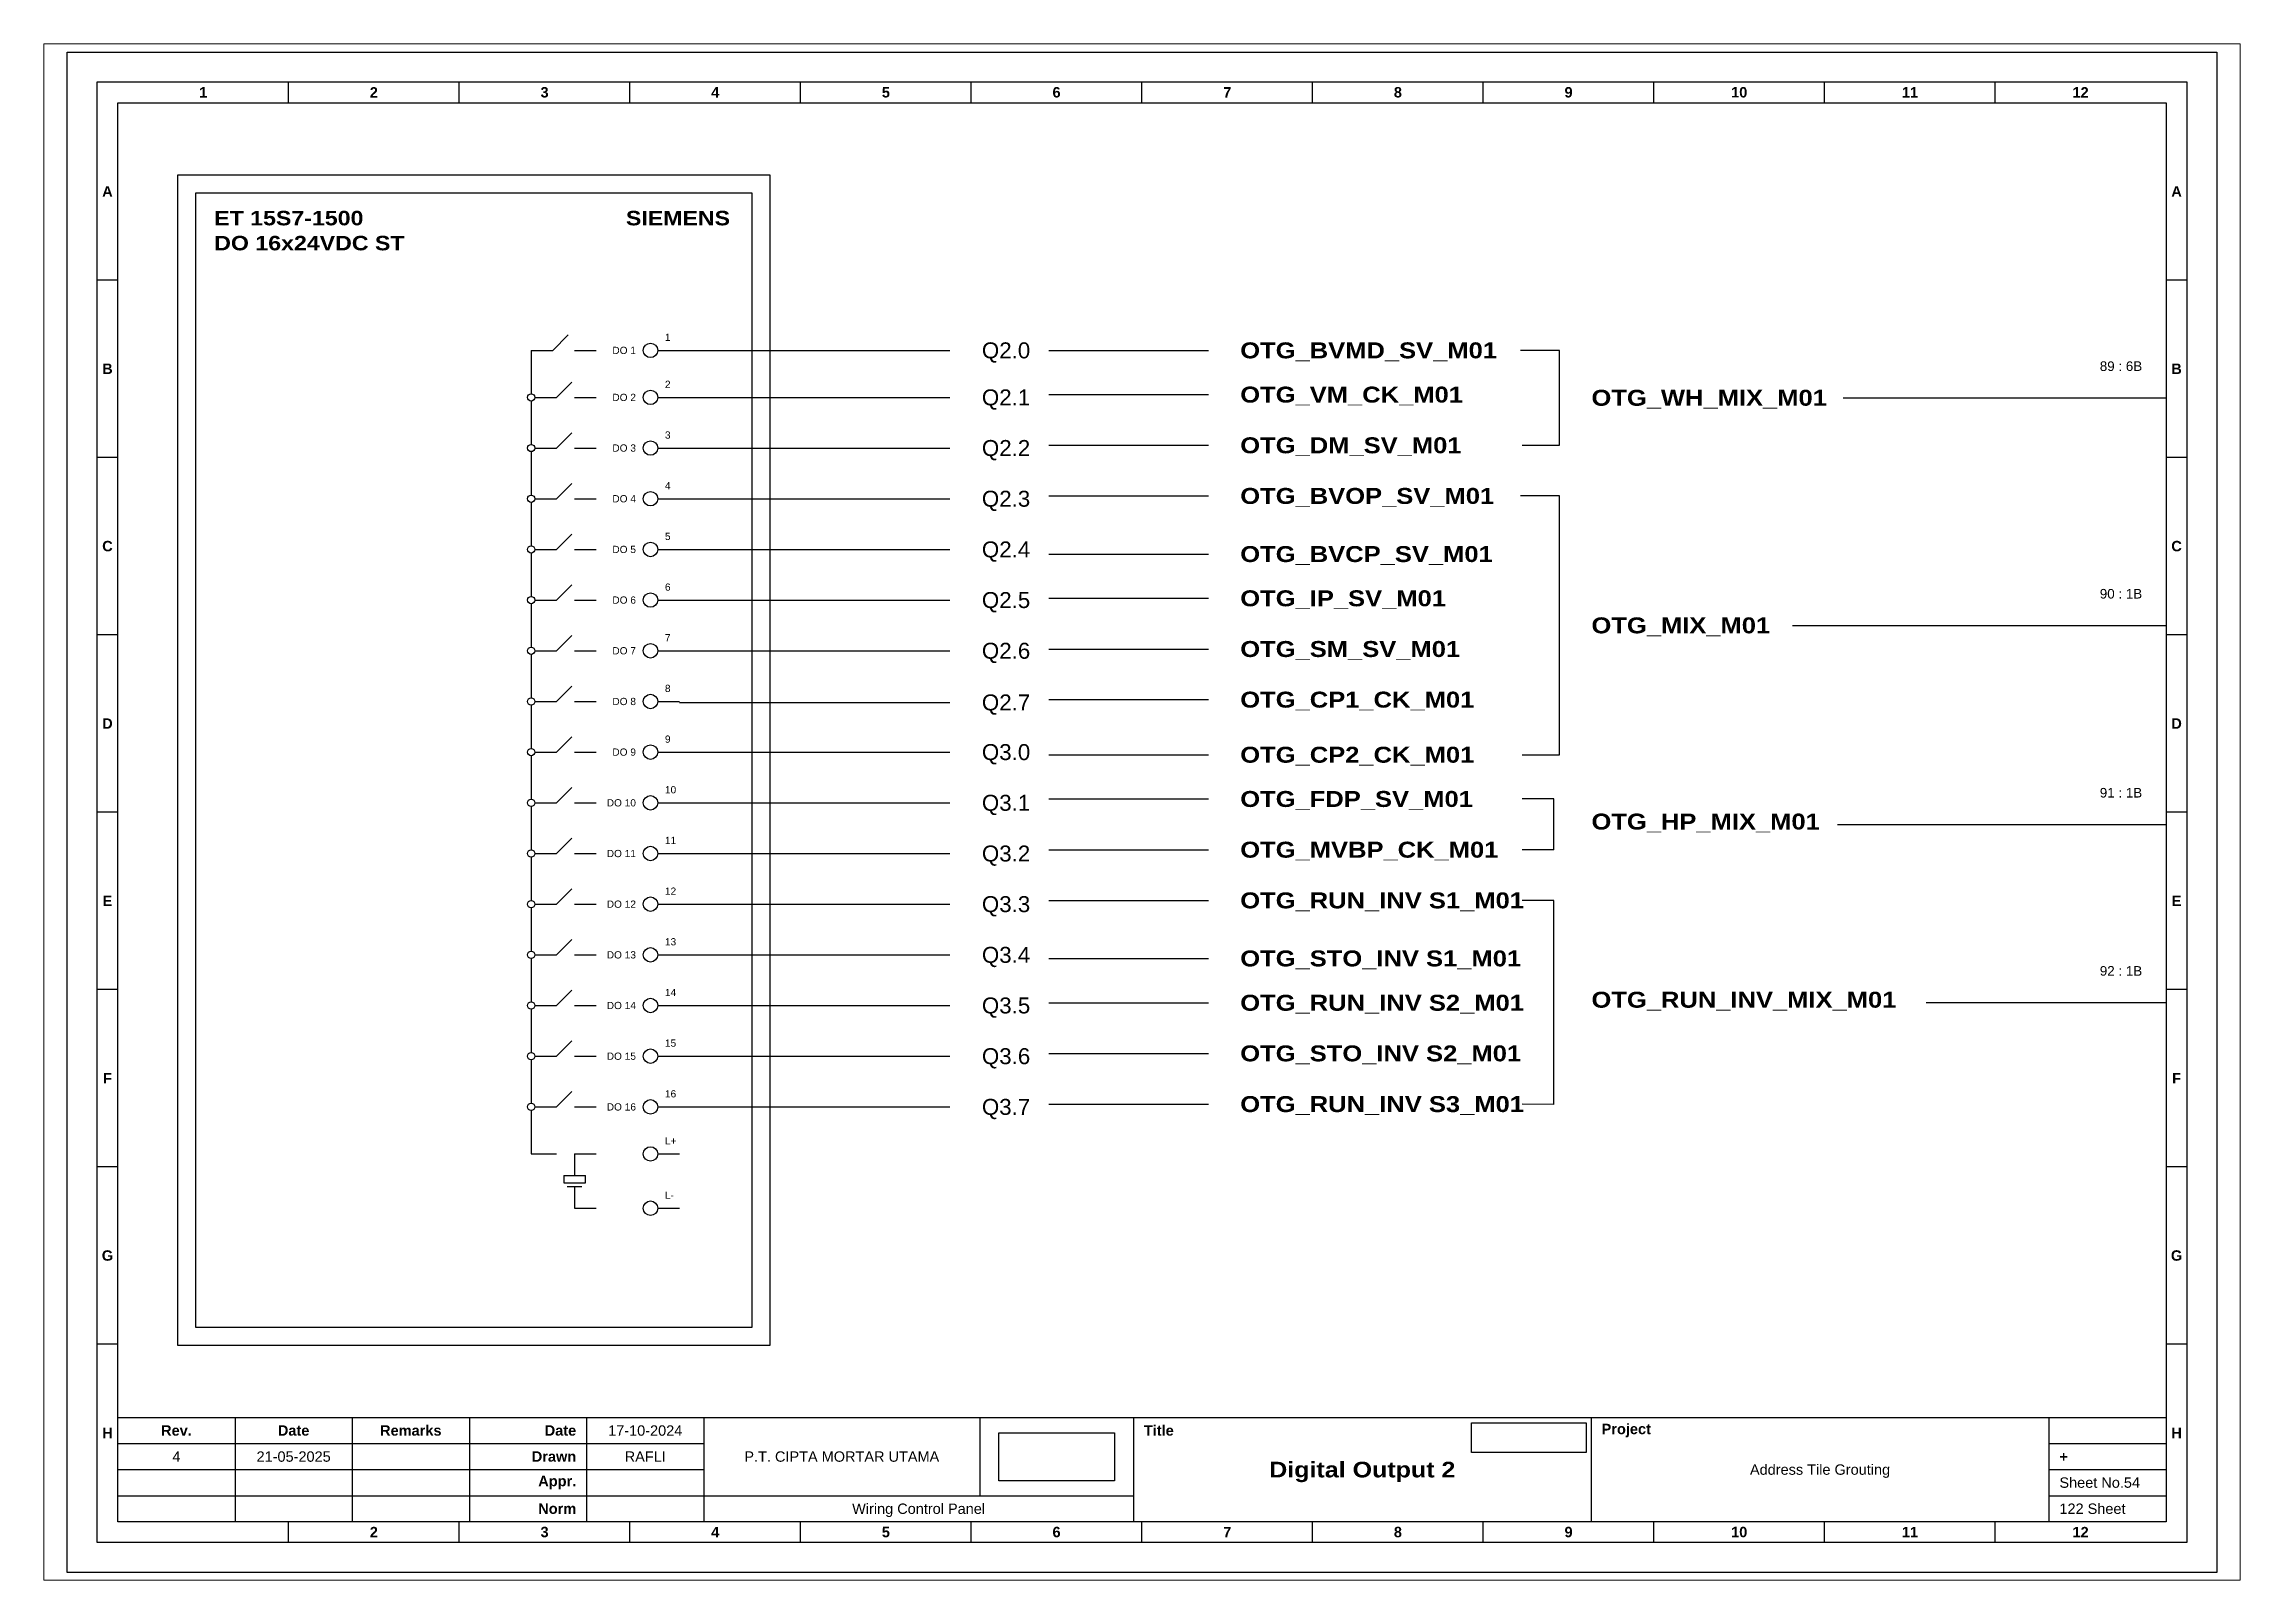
# Paper-space layout 'Card DO 2' of a CAD drawing. Header units: centimetres, sheet in millimetres. Extents: x -3 to 818, y -16 to 558.
# The model-space entities are those that its viewports show. They can reach past a viewport. Long polylines and large blocks are cut down to what shows.
import ezdxf
from ezdxf.enums import TextEntityAlignment as Align

# ---------------------------------------------------------------- set-up
doc = ezdxf.new("R2010")
doc.units = ezdxf.units.CM
doc.header["$MEASUREMENT"] = 0
doc.layers.add('MU Project Line', color=7, linetype='Continuous', true_color=0xfefefe)
doc.styles.add('Bold', font='ariblk.ttf', dxfattribs={"height": 25.4})
doc.styles.get("Standard").update_dxf_attribs({"font": 'arial.ttf'})
picture_1 = doc.add_image_def('image1.png', size_in_pixel=(2048, 847))
picture_2 = doc.add_image_def('image2.png', size_in_pixel=(2092, 542))

# ---------------------------------------------------------------- blocks, each defined once
blk = doc.blocks.new('KOP MU PROJECT')
at = {"color": 6, "ltscale": 50}
for p, q in [((27.74, 184.05), (27.74, 186.66)), ((49.13, 184.05), (49.13, 186.66)), ((70.51, 184.05), (70.51, 186.66)), ((91.89, 184.05), (91.89, 186.66)), ((113.27, 184.05), (113.27, 186.66)), ((134.66, 184.05), (134.66, 186.66)), ((156.04, 184.05), (156.04, 186.66)), ((177.42, 184.05), (177.42, 186.66)), ((198.8, 184.05), (198.8, 186.66)), ((220.19, 184.05), (220.19, 186.66)), ((241.57, 184.05), (241.57, 186.66)), ((6.36, 161.84), (3.75, 161.84)), ((265.59, 161.84), (262.98, 161.84)), ((6.36, 139.63), (3.75, 139.63)), ((265.59, 139.63), (262.98, 139.63)), ((6.36, 117.42), (3.75, 117.42)), ((265.59, 117.42), (262.98, 117.42)), ((6.36, 95.22), (3.75, 95.22)), ((265.59, 95.22), (262.98, 95.22)), ((6.36, 73.01), (3.75, 73.01)), ((265.59, 73.01), (262.98, 73.01)), ((6.36, 50.8), (3.75, 50.8)), ((265.59, 50.8), (262.98, 50.8)), ((6.36, 28.59), (3.75, 28.59)), ((265.59, 28.59), (262.98, 28.59)), ((27.74, 3.75), (27.74, 6.36)), ((49.13, 3.75), (49.13, 6.36)), ((70.51, 3.75), (70.51, 6.36)), ((91.89, 3.75), (91.89, 6.36)), ((113.27, 3.75), (113.27, 6.36)), ((134.66, 3.75), (134.66, 6.36)), ((156.04, 3.75), (156.04, 6.36)), ((177.42, 3.75), (177.42, 6.36)), ((198.8, 3.75), (198.8, 6.36)), ((220.19, 3.75), (220.19, 6.36)), ((241.57, 3.75), (241.57, 6.36))]:
    blk.add_line(p, q, dxfattribs=at)
at = {"ltscale": 50}
for p, q in [((6.36, 19.41), (262.98, 19.41)), ((21.04, 19.41), (21.04, 6.36)), ((35.72, 19.41), (35.72, 6.36)), ((50.41, 19.41), (50.41, 6.36)), ((65.09, 19.41), (65.09, 6.36)), ((79.77, 19.41), (79.77, 6.36)), ((114.35, 19.41), (114.35, 9.62)), ((133.6, 19.41), (133.6, 6.36)), ((190.95, 19.41), (190.95, 6.36)), ((248.3, 19.41), (248.3, 6.36)), ((6.36, 16.15), (79.77, 16.15)), ((248.3, 16.15), (262.98, 16.15)), ((6.36, 12.89), (79.77, 12.89)), ((248.3, 12.89), (262.98, 12.89)), ((6.36, 9.62), (133.6, 9.62)), ((248.3, 9.62), (262.98, 9.62))]:
    blk.add_line(p, q, dxfattribs=at)
at = {"color": 1, "ltscale": 50}
blk.add_lwpolyline([(269.34, 0), (0, 0), (0, 190.41), (269.34, 190.41)], close=True, dxfattribs=at)
at = {"color": 6, "ltscale": 50}
for points in [[(265.59, 3.75), (3.75, 3.75), (3.75, 186.66), (265.59, 186.66)], [(262.98, 6.36), (6.36, 6.36), (6.36, 184.05), (262.98, 184.05)]]:
    blk.add_lwpolyline(points, close=True, dxfattribs=at)
at = {"ltscale": 50, "char_height": 1.305, "attachment_point": 4}
for s, width, heights, insert in [('\\pxqc;{\\fArial|b1|i0|c0|p34;1}', 21.3825, [2.51], (6.36, 185.36)), ('\\pxqc;{\\fArial|b1|i0|c0|p34;2}', 21.3825, [2.51], (27.74, 185.36)), ('\\pxqc;{\\fArial|b1|i0|c0|p34;3}', 21.3825, [2.51], (49.13, 185.36)), ('\\pxqc;{\\fArial|b1|i0|c0|p34;4}', 21.3825, [2.51], (70.51, 185.36)), ('\\pxqc;{\\fArial|b1|i0|c0|p34;5}', 21.3825, [2.51], (91.89, 185.36)), ('\\pxqc;{\\fArial|b1|i0|c0|p34;6}', 21.3825, [2.51], (113.27, 185.36)), ('\\pxqc;{\\fArial|b1|i0|c0|p34;7}', 21.3825, [2.51], (134.66, 185.36)), ('\\pxqc;{\\fArial|b1|i0|c0|p34;8}', 21.3825, [2.51], (156.04, 185.36)), ('\\pxqc;{\\fArial|b1|i0|c0|p34;9}', 21.3825, [2.51], (177.42, 185.36)), ('\\pxqc;{\\fArial|b1|i0|c0|p34;10}', 21.3825, [2.51], (198.8, 185.36)), ('\\pxqc;{\\fArial|b1|i0|c0|p34;11}', 21.3825, [2.51], (220.19, 185.36)), ('\\pxqc;{\\fArial|b1|i0|c0|p34;12}', 21.3825, [2.51], (241.57, 185.36)), ('\\pxqc;{\\fArial|b1|i0|c0|p34;A}', 2.61, [2.51], (3.75, 172.95)), ('\\pxqc;{\\fArial|b1|i0|c0|p34;A}', 2.61, [2.51], (262.98, 172.95)), ('\\pxqc;{\\fArial|b1|i0|c0|p34;B}', 2.61, [2.51], (3.75, 150.74)), ('\\pxqc;{\\fArial|b1|i0|c0|p34;B}', 2.61, [2.51], (262.98, 150.74)), ('\\pxqc;{\\fArial|b1|i0|c0|p34;C}', 2.61, [2.51], (3.75, 128.53)), ('\\pxqc;{\\fArial|b1|i0|c0|p34;C}', 2.61, [2.51], (262.98, 128.53)), ('\\pxqc;{\\fArial|b1|i0|c0|p34;D}', 2.61, [2.51], (3.75, 106.32)), ('\\pxqc;{\\fArial|b1|i0|c0|p34;D}', 2.61, [2.51], (262.98, 106.32)), ('\\pxqc;{\\fArial|b1|i0|c0|p34;E}', 2.61, [2.51], (3.75, 84.11)), ('\\pxqc;{\\fArial|b1|i0|c0|p34;E}', 2.61, [2.51], (262.98, 84.11)), ('\\pxqc;{\\fArial|b1|i0|c0|p34;F}', 2.61, [2.51], (3.75, 61.9)), ('\\pxqc;{\\fArial|b1|i0|c0|p34;F}', 2.61, [2.51], (262.98, 61.9)), ('\\pxqc;{\\fArial|b1|i0|c0|p34;G}', 2.61, [2.51], (3.75, 39.69)), ('\\pxqc;{\\fArial|b1|i0|c0|p34;G}', 2.61, [2.51], (262.98, 39.69)), ('\\pxqc;{\\fArial|b1|i0|c0|p34;H}', 2.61, [2.51], (3.75, 17.47)), ('\\pxqc;{\\fArial|b1|i0|c0|p34;Rev.}', 14.6811, [2.88], (6.36, 17.78)), ('\\pxqc;{\\fArial|b1|i0|c0|p34;Date}', 14.6811, [2.88], (21.04, 17.78)), ('\\pxqc;{\\fArial|b1|i0|c0|p34;Remarks}', 14.6811, [2.88], (35.72, 17.78)), ('\\pxqr;{\\fArial|b1|i0|c0|p34;Date}', 13.3761, [2.88], (50.41, 17.78)), ('\\pxql;{\\fArial|b1|i0|c0|p34;Title}', 50.2419, [2.88], (134.9, 17.78)), ('\\pxql;{\\fArial|b1|i0|c0|p34;Project}', 50.2419, [2.88], (192.25, 17.78)), ('\\pxqc;{\\fArial|b1|i0|c0|p34;H}', 2.61, [2.51], (262.98, 17.47)), ('\\pxqr;{\\fArial|b1|i0|c0|p34;Drawn}', 13.3761, [2.88], (50.41, 14.52)), ('\\pxql;{\\fArial|b1|i0|c0|p34;+}', 14.6811, [2.88], (249.61, 14.52)), ('\\pxqr;{\\fArial|b1|i0|c0|p34;Appr.}', 13.3761, [2.88], (50.41, 11.26)), ('\\pxqr;{\\fArial|b1|i0|c0|p34;Norm}', 13.3761, [2.88], (50.41, 7.99)), ('\\pxqc;{\\fArial|b1|i0|c0|p34;2}', 21.3825, [2.51], (27.74, 5.06)), ('\\pxqc;{\\fArial|b1|i0|c0|p34;3}', 21.3825, [2.51], (49.13, 5.06)), ('\\pxqc;{\\fArial|b1|i0|c0|p34;4}', 21.3825, [2.51], (70.51, 5.06)), ('\\pxqc;{\\fArial|b1|i0|c0|p34;5}', 21.3825, [2.51], (91.89, 5.06)), ('\\pxqc;{\\fArial|b1|i0|c0|p34;6}', 21.3825, [2.51], (113.27, 5.06)), ('\\pxqc;{\\fArial|b1|i0|c0|p34;7}', 21.3825, [2.51], (134.66, 5.06)), ('\\pxqc;{\\fArial|b1|i0|c0|p34;8}', 21.3825, [2.51], (156.04, 5.06)), ('\\pxqc;{\\fArial|b1|i0|c0|p34;9}', 21.3825, [2.51], (177.42, 5.06)), ('\\pxqc;{\\fArial|b1|i0|c0|p34;10}', 21.3825, [2.51], (198.8, 5.06)), ('\\pxqc;{\\fArial|b1|i0|c0|p34;11}', 21.3825, [2.51], (220.19, 5.06)), ('\\pxqc;{\\fArial|b1|i0|c0|p34;12}', 21.3825, [2.51], (241.57, 5.06))]:
    blk.add_mtext_dynamic_manual_height_columns(s, width=width, gutter_width=0.0326, heights=heights, dxfattribs=dict(at, insert=insert))
at = {"ltscale": 50}
for tag, p in [('DATECREATED', (72.43, 17.78)), ('REV', (13.7, 14.52)), ('REVDATE', (28.38, 14.52)), ('REMARKS', (43.06, 14.52)), ('DRAWN', (72.43, 14.52)), ('COMPANY', (97.06, 14.52)), ('APPR', (72.43, 11.26)), ('PROJECT', (219.62, 12.89)), ('NORM', (72.43, 7.99)), ('DRAWINGCATEGORY', (106.68, 7.99)), ('DESCRIPTION', (162.27, 10.03))]:
    blk.add_attdef(tag, text='', height=1.3, dxfattribs=at).set_placement(p, align=Align.MIDDLE_CENTER)
at = {"ltscale": 50, "style": 'Bold'}
blk.add_attdef('TITLE', text='', height=1.96, dxfattribs=at).set_placement((162.27, 12.89), align=Align.MIDDLE_CENTER)
at = {"ltscale": 50}
for tag, p in [('SHEETNUMBER', (249.61, 11.26)), ('TOTALSHEET', (249.61, 7.99))]:
    blk.add_attdef(tag, text='', height=1.3, dxfattribs=at).set_placement(p, align=Align.MIDDLE_LEFT)
image = blk.add_image(picture_1, insert=(116.72, 11.48), size_in_units=(14.5, 6), dxfattribs=at)
image.dxf.flags = 15
image = blk.add_image(picture_2, insert=(175.94, 15.04), size_in_units=(14.36, 3.72), dxfattribs=at)
image.dxf.flags = 15

msp = doc.modelspace()

# ---------------------------------------------------------------- linework, layer by layer
at = {"ltscale": 50}
for p, q in [((2091.17, 2313.35), (2093.09, 2315.28)), ((2088.45, 2313.35), (2091.17, 2313.35)), ((2088.45, 2313.35), (2088.45, 2307.91)), ((2093.89, 2313.35), (2096.61, 2313.35)), ((2091.62, 2307.46), (2093.55, 2309.38)), ((2088.45, 2307.01), (2088.45, 2301.57)), ((2088.9, 2307.46), (2091.62, 2307.46)), ((2093.89, 2307.46), (2096.61, 2307.46)), ((2091.62, 2301.12), (2093.55, 2303.04)), ((2088.45, 2300.66), (2088.45, 2295.22)), ((2088.9, 2301.12), (2091.62, 2301.12)), ((2093.89, 2301.12), (2096.61, 2301.12)), ((2088.9, 2294.77), (2091.62, 2294.77)), ((2091.62, 2294.77), (2093.55, 2296.69)), ((2093.89, 2294.77), (2096.61, 2294.77)), ((2088.45, 2294.32), (2088.45, 2288.88)), ((2091.62, 2288.42), (2093.55, 2290.35)), ((2088.45, 2287.97), (2088.45, 2282.53)), ((2088.9, 2288.42), (2091.62, 2288.42)), ((2093.89, 2288.42), (2096.61, 2288.42)), ((2091.62, 2282.08), (2093.55, 2284)), ((2088.45, 2281.62), (2088.45, 2276.18)), ((2088.9, 2282.08), (2091.62, 2282.08)), ((2093.89, 2282.08), (2096.61, 2282.08)), ((2088.9, 2275.73), (2091.62, 2275.73)), ((2091.62, 2275.73), (2093.55, 2277.65)), ((2093.89, 2275.73), (2096.61, 2275.73)), ((2088.45, 2275.28), (2088.45, 2269.84)), ((2091.62, 2269.38), (2093.55, 2271.31)), ((2088.45, 2268.93), (2088.45, 2263.49)), ((2088.9, 2269.38), (2091.62, 2269.38)), ((2093.89, 2269.38), (2096.61, 2269.38)), ((2091.62, 2263.04), (2093.55, 2264.96)), ((2088.45, 2262.58), (2088.45, 2257.14)), ((2088.9, 2263.04), (2091.62, 2263.04)), ((2093.89, 2263.04), (2096.61, 2263.04)), ((2088.45, 2256.24), (2088.45, 2250.8)), ((2088.9, 2256.69), (2091.62, 2256.69)), ((2091.62, 2256.69), (2093.55, 2258.61)), ((2093.89, 2256.69), (2096.61, 2256.69)), ((2091.62, 2250.34), (2093.55, 2252.27)), ((2088.45, 2249.89), (2088.45, 2244.45)), ((2088.9, 2250.34), (2091.62, 2250.34)), ((2093.89, 2250.34), (2096.61, 2250.34)), ((2091.62, 2244), (2093.55, 2245.92)), ((2088.45, 2243.54), (2088.45, 2238.11)), ((2088.9, 2244), (2091.62, 2244)), ((2093.89, 2244), (2096.61, 2244)), ((2088.45, 2237.2), (2088.45, 2231.76)), ((2088.9, 2237.65), (2091.62, 2237.65)), ((2091.62, 2237.65), (2093.55, 2239.58)), ((2093.89, 2237.65), (2096.61, 2237.65)), ((2091.62, 2231.31), (2093.55, 2233.23)), ((2088.45, 2230.85), (2088.45, 2225.41)), ((2088.9, 2231.31), (2091.62, 2231.31)), ((2093.89, 2231.31), (2096.61, 2231.31)), ((2091.62, 2224.96), (2093.55, 2226.88)), ((2088.45, 2224.51), (2088.45, 2219.07)), ((2088.9, 2224.96), (2091.62, 2224.96)), ((2093.89, 2224.96), (2096.61, 2224.96)), ((2091.62, 2218.61), (2093.55, 2220.54)), ((2088.45, 2218.16), (2088.45, 2212.72)), ((2088.9, 2218.61), (2091.62, 2218.61)), ((2093.89, 2218.61), (2096.61, 2218.61)), ((2088.45, 2212.72), (2091.62, 2212.72)), ((2093.89, 2212.72), (2096.61, 2212.72)), ((2093.89, 2212.72), (2093.89, 2210)), ((2092.53, 2210), (2095.25, 2210)), ((2092.53, 2210), (2092.53, 2209.1)), ((2095.25, 2209.1), (2095.25, 2210)), ((2092.53, 2209.1), (2095.25, 2209.1)), ((2092.98, 2208.64), (2094.8, 2208.64)), ((2093.89, 2208.64), (2093.89, 2205.92)), ((2093.89, 2205.92), (2096.61, 2205.92))]:
    msp.add_line(p, q, dxfattribs=at)
at = {"color": 6, "ltscale": 50}
for p, q in [((2104.3, 2313.35), (2107.02, 2313.35)), ((2104.3, 2307.46), (2107.02, 2307.46)), ((2104.3, 2301.12), (2107.02, 2301.12)), ((2104.3, 2294.77), (2107.02, 2294.77)), ((2104.3, 2288.42), (2107.02, 2288.42)), ((2104.3, 2282.08), (2107.02, 2282.08)), ((2104.3, 2275.73), (2107.02, 2275.73)), ((2104.3, 2269.38), (2107.02, 2269.38)), ((2104.3, 2263.04), (2107.02, 2263.04)), ((2104.3, 2256.69), (2107.02, 2256.69)), ((2104.3, 2250.34), (2107.02, 2250.34)), ((2104.3, 2244), (2107.02, 2244)), ((2104.3, 2237.65), (2107.02, 2237.65)), ((2104.3, 2231.31), (2107.02, 2231.31)), ((2104.3, 2224.96), (2107.02, 2224.96)), ((2104.3, 2218.61), (2107.02, 2218.61)), ((2104.3, 2212.72), (2107.02, 2212.72)), ((2104.3, 2205.92), (2107.02, 2205.92))]:
    msp.add_line(p, q, dxfattribs=at)
at = {"color": 146, "ltscale": 50, "true_color": 0x105689}
for p, q in [((2107.02, 2313.35), (2140.92, 2313.35)), ((2153.29, 2313.35), (2173.29, 2313.35)), ((2217.29, 2313.35), (2212.42, 2313.35)), ((2217.29, 2301.46), (2217.29, 2313.35)), ((2107.02, 2307.46), (2140.92, 2307.46)), ((2153.29, 2307.81), (2173.29, 2307.81)), ((2252.83, 2307.41), (2293.29, 2307.41)), ((2107.02, 2301.12), (2140.92, 2301.12)), ((2153.29, 2301.46), (2173.29, 2301.46)), ((2212.59, 2301.46), (2217.29, 2301.46)), ((2107.02, 2294.77), (2140.92, 2294.77)), ((2153.29, 2295.12), (2173.29, 2295.12)), ((2217.29, 2295.12), (2212.42, 2295.12)), ((2217.29, 2262.71), (2217.29, 2295.12)), ((2107.02, 2288.42), (2140.92, 2288.42)), ((2153.29, 2287.84), (2173.29, 2287.84)), ((2107.02, 2282.08), (2140.92, 2282.08)), ((2153.29, 2282.3), (2173.29, 2282.3)), ((2246.47, 2278.91), (2293.29, 2278.91)), ((2107.02, 2275.73), (2140.92, 2275.73)), ((2153.29, 2275.95), (2173.29, 2275.95)), ((2107.02, 2269.26), (2140.92, 2269.26)), ((2153.29, 2269.61), (2173.29, 2269.61)), ((2107.02, 2263.04), (2140.92, 2263.04)), ((2153.29, 2262.71), (2173.29, 2262.71)), ((2212.59, 2262.71), (2217.29, 2262.71)), ((2107.02, 2256.69), (2140.92, 2256.69)), ((2153.29, 2257.17), (2173.29, 2257.17)), ((2216.59, 2257.17), (2212.59, 2257.17)), ((2216.59, 2250.82), (2216.59, 2257.17)), ((2252.12, 2253.99), (2293.29, 2253.99)), ((2153.29, 2250.82), (2173.29, 2250.82)), ((2216.59, 2250.82), (2212.59, 2250.82)), ((2107.02, 2250.34), (2140.92, 2250.34)), ((2107.02, 2244), (2140.92, 2244)), ((2153.29, 2244.47), (2173.29, 2244.47)), ((2216.59, 2244.47), (2212.59, 2244.47)), ((2216.59, 2218.89), (2216.59, 2244.47)), ((2107.02, 2237.65), (2140.92, 2237.65)), ((2153.29, 2237.2), (2173.29, 2237.2)), ((2153.29, 2231.65), (2173.29, 2231.65)), ((2263.23, 2231.68), (2293.29, 2231.68)), ((2107.02, 2231.31), (2140.92, 2231.31)), ((2107.02, 2224.96), (2140.92, 2224.96)), ((2153.29, 2225.31), (2173.29, 2225.31)), ((2107.02, 2218.61), (2140.92, 2218.61)), ((2153.29, 2218.96), (2173.29, 2218.96)), ((2216.59, 2218.89), (2212.59, 2218.96))]:
    msp.add_line(p, q, dxfattribs=at)
at = {"ltscale": 50}
msp.add_lwpolyline([(2044.17, 2335.35), (2118.36, 2335.35), (2118.36, 2188.72), (2044.17, 2188.72)], close=True, dxfattribs=at)
at = {"color": 6, "ltscale": 50}
msp.add_lwpolyline([(2046.44, 2333.08), (2116.09, 2333.08), (2116.09, 2190.98), (2046.44, 2190.98)], close=True, dxfattribs=at)
at = {"color": 6, "ltscale": 500}
for centre in [(2103.4, 2313.35), (2103.4, 2307.46), (2103.4, 2301.12), (2103.4, 2294.77), (2103.4, 2288.42), (2103.4, 2282.08), (2103.4, 2275.73), (2103.4, 2269.38), (2103.4, 2263.04), (2103.4, 2256.69), (2103.4, 2250.34), (2103.4, 2244), (2103.4, 2237.65), (2103.4, 2231.31), (2103.4, 2224.96), (2103.4, 2218.61), (2103.4, 2212.72), (2103.4, 2205.92)]:
    msp.add_circle(centre, 0.907, dxfattribs=at)
at = {"ltscale": 500}
for centre in [(2088.45, 2307.46), (2088.45, 2301.12), (2088.45, 2294.77), (2088.45, 2288.42), (2088.45, 2282.08), (2088.45, 2275.73), (2088.45, 2269.38), (2088.45, 2263.04), (2088.45, 2256.69), (2088.45, 2250.34), (2088.45, 2244), (2088.45, 2237.65), (2088.45, 2231.31), (2088.45, 2224.96), (2088.45, 2218.61)]:
    msp.add_circle(centre, 0.453, dxfattribs=at)

# ---------------------------------------------------------------- block references
msp.add_blockref('KOP MU PROJECT', (2030.31, 2160.3)).add_auto_attribs({'TITLE': 'Digital Output 2', 'PROJECT': 'Address Tile Grouting', 'COMPANY': 'P.T. CIPTA MORTAR UTAMA', 'DRAWINGCATEGORY': 'Wiring Control Panel', 'DRAWN': 'RAFLI', 'DATECREATED': '17-10-2024', 'REVDATE': '21-05-2025', 'REV': '4', 'SHEETNUMBER': 'Sheet No.54', 'TOTALSHEET': '122 Sheet'})

# ---------------------------------------------------------------- texts
at = {"ltscale": 500, "style": 'Bold'}
for s, p in [('ET 15S7-1500', (2048.74, 2330.82)), ('DO 16x24VDC ST', (2048.74, 2327.69))]:
    msp.add_text(s, height=1.8132, dxfattribs=at).set_placement(p, align=Align.TOP_LEFT)
msp.add_text('SIEMENS', height=1.813, dxfattribs=at).set_placement((2113.37, 2330.82), align=Align.TOP_RIGHT)
at = {"ltscale": 500}
for s, p in [('1', (2105.21, 2314.26)), ('2', (2105.21, 2308.37)), ('3', (2105.21, 2302.02)), ('4', (2105.21, 2295.68)), ('5', (2105.21, 2289.33)), ('6', (2105.21, 2282.98)), ('7', (2105.21, 2276.64)), ('8', (2105.21, 2270.29)), ('9', (2105.21, 2263.94)), ('10', (2105.21, 2257.6)), ('11', (2105.21, 2251.25)), ('12', (2105.21, 2244.9)), ('13', (2105.21, 2238.56)), ('14', (2105.21, 2232.21)), ('15', (2105.21, 2225.87)), ('16', (2105.21, 2219.52)), ('L+', (2105.21, 2213.63)), ('L-', (2105.21, 2206.83))]:
    msp.add_text(s, height=0.907, dxfattribs=at).set_placement(p, align=Align.BOTTOM_LEFT)
for s, p in [('Q2.0', (2144.92, 2313.35)), ('Q2.1', (2144.92, 2307.46)), ('Q2.2', (2144.92, 2301.12)), ('Q2.3', (2144.92, 2294.77)), ('Q2.4', (2144.92, 2288.42)), ('Q2.5', (2144.92, 2282.08)), ('Q2.6', (2144.92, 2275.73)), ('Q2.7', (2144.92, 2269.26)), ('Q3.0', (2144.92, 2263.04)), ('Q3.1', (2144.92, 2256.69)), ('Q3.2', (2144.92, 2250.34)), ('Q3.3', (2144.92, 2244)), ('Q3.4', (2144.92, 2237.65)), ('Q3.5', (2144.92, 2231.31)), ('Q3.6', (2144.92, 2224.96)), ('Q3.7', (2144.92, 2218.61))]:
    msp.add_text(s, height=2, dxfattribs=at).set_placement(p, align=Align.MIDDLE_LEFT)
at = {"ltscale": 500, "style": 'Bold'}
for s, p in [('OTG_BVMD_SV_M01', (2177.29, 2313.35)), ('OTG_VM_CK_M01', (2177.29, 2307.81)), ('OTG_WH_MIX_M01', (2221.29, 2307.41)), ('OTG_DM_SV_M01', (2177.29, 2301.46)), ('OTG_BVOP_SV_M01', (2177.29, 2295.12)), ('OTG_BVCP_SV_M01', (2177.29, 2287.84)), ('OTG_IP_SV_M01', (2177.29, 2282.3)), ('OTG_MIX_M01', (2221.29, 2278.91)), ('OTG_SM_SV_M01', (2177.29, 2275.95)), ('OTG_CP1_CK_M01', (2177.29, 2269.61)), ('OTG_CP2_CK_M01', (2177.29, 2262.71)), ('OTG_FDP_SV_M01', (2177.29, 2257.17)), ('OTG_HP_MIX_M01', (2221.29, 2254.34)), ('OTG_MVBP_CK_M01', (2177.29, 2250.82)), ('OTG_RUN_INV S1_M01', (2177.29, 2244.47)), ('OTG_STO_INV S1_M01', (2177.29, 2237.2)), ('OTG_RUN_INV S2_M01', (2177.29, 2231.65)), ('OTG_RUN_INV_MIX_M01', (2221.29, 2232.03)), ('OTG_STO_INV S2_M01', (2177.29, 2225.31)), ('OTG_RUN_INV S3_M01', (2177.29, 2218.96))]:
    msp.add_text(s, height=2, dxfattribs=at).set_placement(p, align=Align.MIDDLE_LEFT)
at = {"ltscale": 500}
for s, p in [('DO 1', (2101.58, 2313.35)), ('DO 2', (2101.58, 2307.46)), ('DO 3', (2101.58, 2301.12)), ('DO 4', (2101.58, 2294.77)), ('DO 5', (2101.58, 2288.42)), ('DO 6', (2101.58, 2282.08)), ('DO 7', (2101.58, 2275.73)), ('DO 8', (2101.58, 2269.38)), ('DO 9', (2101.58, 2263.04)), ('DO 10', (2101.58, 2256.69)), ('DO 11', (2101.58, 2250.34)), ('DO 12', (2101.58, 2244)), ('DO 13', (2101.58, 2237.65)), ('DO 14', (2101.58, 2231.31)), ('DO 15', (2101.58, 2224.96)), ('DO 16', (2101.58, 2218.61))]:
    msp.add_text(s, height=0.907, dxfattribs=at).set_placement(p, align=Align.MIDDLE_RIGHT)
for s, p in [('89 : 6B', (2290.29, 2310.41)), ('90 : 1B', (2290.29, 2281.91)), ('91 : 1B', (2290.29, 2256.99)), ('92 : 1B', (2290.29, 2234.68))]:
    msp.add_text(s, height=1.2, dxfattribs=at).set_placement(p, align=Align.BOTTOM_RIGHT)

psp = doc.layouts.new('Card DO 2')

# ---------------------------------------------------------------- viewports
at = {"layer": 'MU Project Line', "ltscale": 50}
psp.add_viewport(center=(407.25, 271.11), size=(820.98, 573.9882), view_center_point=(2164.98, 2255.54), view_height=192.3681, dxfattribs=at)

doc.saveas('drawing.dxf')
